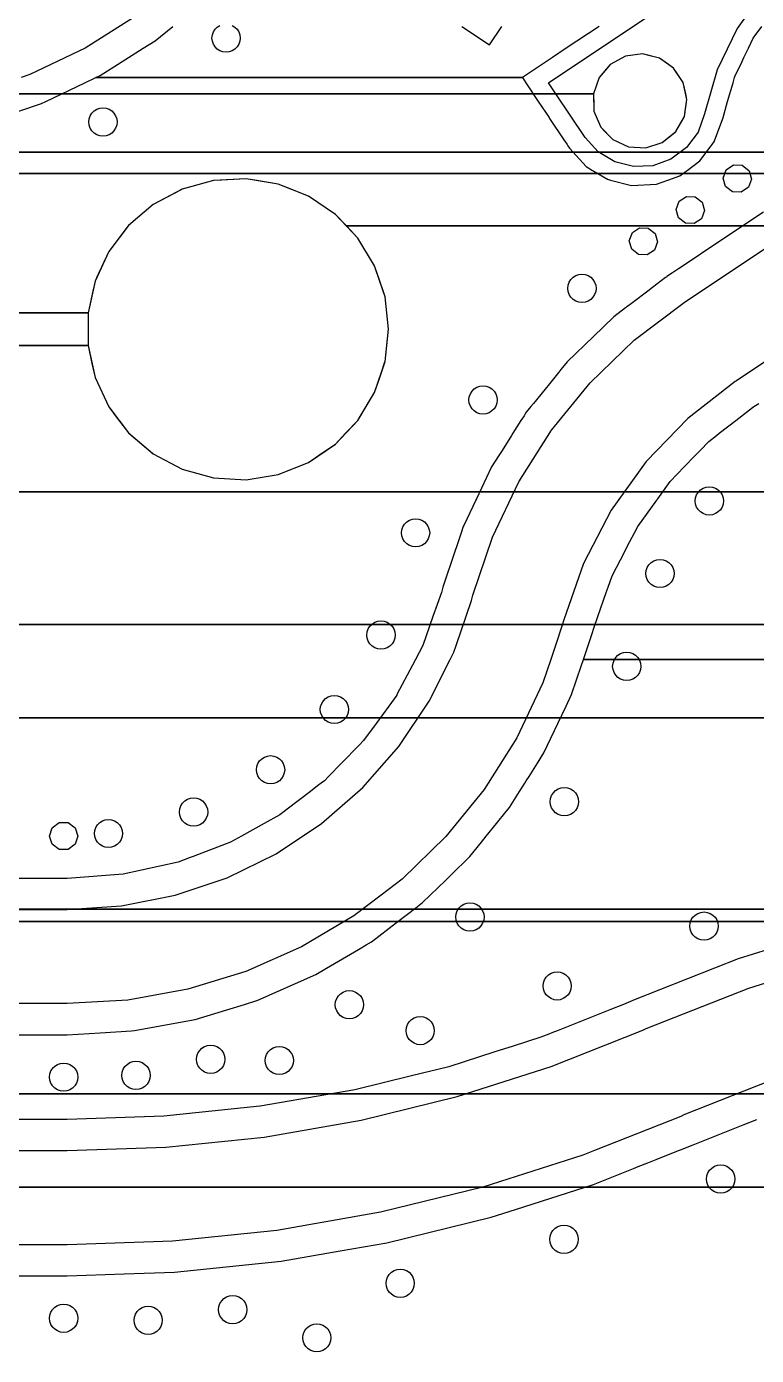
# Model space of a CAD drawing. Extents: x -26490 to 26500, y -26498 to 26498.
# Drawn here: x 8256 to 16007, y -395 to 13714 of the extents above; entities that cross this region are included whole.
import ezdxf

# ---------------------------------------------------------------- set-up
doc = ezdxf.new("R2010")
doc.units = 0
for name, color, linetype in [('L0D0', 1, 'CONTINUOUS'), ('L1D0', 2, 'CONTINUOUS'), ('L2D0', 3, 'CONTINUOUS'), ('L3D0', 4, 'CONTINUOUS')]:
    doc.layers.add(name, color=color, linetype=linetype)

msp = doc.modelspace()

# ---------------------------------------------------------------- linework, layer by layer
at = {"layer": 'L0D0'}
for points in [[(16082.657, 14088.448), (15801.327, 13691.951), (15590.387, 13253.931), (15455.8, 12786.766), (15386.595, 12593.352), (15264.225, 12428.354), (15099.228, 12305.985), (14905.814, 12236.78), (14700.638, 12226.701), (14501.372, 12276.614), (14325.175, 12382.223), (14187.222, 12534.43), (13877.392, 12998.123), (14274.876, 12998.123), (14281.242, 12814.484), (14353.515, 12645.544), (14481.937, 12514.122), (14649.162, 12437.965), (14832.605, 12427.359), (15007.491, 12483.738), (15150.202, 12599.484), (15241.464, 12758.968), (15268.95, 12940.651), (15228.95, 13119.994), (15126.864, 13272.776), (14976.481, 13378.364), (14798.109, 13422.496), (14615.84, 13399.213), (14454.291, 13311.66), (14335.278, 13171.661), (14274.876, 12998.123), (13877.392, 12998.123), (13798.322, 13116.459), (17845.085, 15820.42)], [(9427.548, 13830.765), (8878.558, 13483.31), (8292.122, 13203.654), (8197.325, 13171.639)], [(7971.696, 12747.748), (8416.159, 12897.852), (8460.561, 12919.026), (8875.411, 13116.858), (8990.286, 13171.639), (13520.914, 13171.639), (13557.517, 13116.858), (13689.704, 12919.026), (13804.149, 12747.748), (13809.799, 12739.292), (13970.308, 12499.073), (13971.517, 12497.264), (13995.169, 12461.867), (14003.888, 12448.818), (14020.928, 12423.316), (14198.296, 12227.62), (14267.164, 12186.342), (14280.451, 12178.378), (14424.835, 12091.838), (14458.019, 12083.526), (14681.035, 12027.664), (14944.832, 12040.622), (15064.739, 12083.526), (15193.508, 12129.601), (15259.277, 12178.378), (15270.015, 12186.342), (15405.646, 12286.933), (15525.707, 12448.818), (15535.385, 12461.867), (15561.637, 12497.264), (15562.979, 12499.073), (15648.931, 12739.292), (15651.957, 12747.748), (15701.301, 12919.026), (15758.296, 13116.858), (15774.078, 13171.639), (15777.238, 13182.607), (15850.647, 13335.042), (15874.595, 13384.771), (15922.049, 13483.31), (15973.59, 13590.336), (16062.773, 13716.027)], [(14335.649, 13716.027), (13987.363, 13483.31), (13839.889, 13384.771), (13765.464, 13335.042), (13520.914, 13171.639), (8990.286, 13171.639), (9038.104, 13194.442), (9260.257, 13335.042), (9338.831, 13384.771), (9494.526, 13483.31), (9620.336, 13562.935), (9808.286, 13716.027)], [(12879.632, 13716.027), (13171.639, 13520.914), (13302.009, 13716.027)], [(6500, 4340), (8686.916, 4340), (9265.881, 4377.824), (9835.004, 4490.652), (10384.61, 4676.566), (10905.356, 4932.407), (11388.39, 5253.824), (11825.501, 5635.355), (12209.257, 6070.512), (12533.136, 6551.899), (12753.534, 6994.778), (12791.631, 7071.333), (12816.578, 7143.86), (12980.348, 7619.983), (12995.77, 7676.573), (13203.654, 8292.122), (13483.31, 8878.558), (13830.765, 9427.548), (14241.081, 9931.291), (14708.427, 10382.626), (15226.161, 10775.14), (15240.14, 10784.481), (17290.977, 12154.806)], [(5192.636, 10672.99), (8909.379, 10672.99), (8909.379, 10327.01), (8947.334, 10154.58), (8971.397, 10045.259), (8983.755, 9989.118), (9129.029, 9675.114), (9218.91, 9556.877), (9338.407, 9399.681), (9343.714, 9395.173), (9602.101, 9175.698), (9907.779, 9013.637), (10241.149, 8921.078), (10586.622, 8902.347), (10928.045, 8958.32), (11249.454, 9086.381), (11535.818, 9280.541), (11644.404, 9395.173), (11773.749, 9531.721), (11788.885, 9556.877), (11952.121, 9828.177), (12025.264, 10045.259), (12062.099, 10154.58), (12062.593, 10156.047), (12100, 10500), (12062.593, 10843.953), (11991.628, 11054.571), (11977.043, 11097.857), (11952.121, 11171.823), (11773.749, 11468.279), (11535.818, 11719.459), (11249.454, 11913.619), (10928.045, 12041.68), (10672.794, 12083.526), (10586.622, 12097.653), (10326.065, 12083.526), (10241.149, 12078.922), (9907.779, 11986.363), (9602.101, 11824.302), (9338.407, 11600.319), (9129.029, 11324.886), (9023.994, 11097.857), (9003.968, 11054.571), (8983.755, 11010.882), (8909.379, 10672.99), (5192.636, 10672.99)], [(16081.273, 11743.396), (15458.865, 11327.516), (15377.951, 11273.451), (15177.903, 11139.783), (15115.156, 11097.857), (15056.802, 11058.866), (15050.374, 11054.571), (15042.822, 11049.525), (14904.137, 10944.382), (14853.423, 10905.934), (14693.224, 10784.481), (14625.386, 10733.05), (14617.265, 10726.893), (14493.74, 10633.244), (14275.839, 10422.808), (13998.096, 10154.58), (13930.446, 10071.527), (13909.05, 10045.259), (13807.811, 9920.969), (13762.071, 9864.814), (13638.44, 9713.033), (13610.414, 9678.626), (13562.935, 9620.336), (13546.983, 9595.13), (13538.781, 9582.171), (13522.773, 9556.877), (13506.368, 9530.956), (13420.431, 9395.173), (13405.064, 9370.893), (13306.107, 9214.538), (13270.765, 9158.696), (13194.442, 9038.104), (13032.953, 8699.464), (13027.566, 8688.168), (13026.969, 8686.916), (12897.852, 8416.159), (12894.179, 8405.283), (12871.118, 8336.999), (12824.665, 8199.451), (12804.872, 8140.842), (12677.381, 7763.338), (12661.959, 7706.748), (12571.957, 7451.128), (12463.77, 7143.86), (12385.49, 6994.778), (12352.716, 6932.361), (12189.256, 6621.058), (12186.342, 6615.508), (12102.392, 6500), (11968.16, 6315.308), (11835.497, 6132.776), (11788.849, 6085), (11599.983, 5891.567), (11463.902, 5752.196), (11418.595, 5705.793), (11383.877, 5679.27), (11347.207, 5651.256), (11269.567, 5591.943), (11024.79, 5404.945), (10991.368, 5379.412), (10944.382, 5343.517), (10779.857, 5252.049), (10538.919, 5118.099), (10422.808, 5053.547), (10023.753, 4902.234), (9992.704, 4890.461), (9864.814, 4841.968), (9282.109, 4713.219), (8686.916, 4670), (6500, 4670)], [(18463.327, 11735.456), (15795.71, 9953.011), (15781.731, 9943.671), (15279.202, 9553.157), (14837.519, 9094.951), (14465.716, 8578.425), (14171.399, 8014.143), (13960.586, 7413.648), (13945.165, 7357.058), (13873.243, 7143.86), (13822.95, 6994.778), (13738.651, 6744.891), (13461.148, 6161.462), (13116.555, 5614.972), (12709.714, 5113.099), (12246.342, 4662.896), (12020.878, 4490.652), (11732.951, 4270.689), (11176.755, 3941.99), (10585.571, 3681.418), (9967.706, 3492.635), (9331.843, 3378.293), (8686.916, 3340), (6500, 3340)], [(17532.264, 6994.778), (14170.61, 6994.778), (14220.902, 7143.86), (14263.554, 7270.292), (14278.976, 7326.883), (14322.594, 7451.128), (14412.333, 7706.748), (14432.2, 7763.338), (14474.155, 7882.847), (14608.72, 8140.842), (14639.289, 8199.451), (14711.031, 8336.999), (14746.646, 8405.283), (14949.37, 8686.916), (14950.271, 8688.168), (14958.402, 8699.464), (15090.877, 8883.505), (15239.901, 9038.104), (15356.145, 9158.696), (15409.973, 9214.538), (15499.806, 9307.732), (15581.084, 9370.893), (15612.329, 9395.173), (15787.061, 9530.956), (15820.417, 9556.877), (15852.966, 9582.171), (15869.642, 9595.13), (15965.069, 9669.286), (15979.049, 9678.626), (16030.543, 9713.033)], [(6500, 3010), (8686.916, 3010), (8804.286, 3016.969), (9037.393, 3030.81), (9370.893, 3050.612), (9402.864, 3056.361), (10045.259, 3171.877), (10384.264, 3275.457), (10569.539, 3332.066), (10700.536, 3372.091), (10711.51, 3376.928), (11327.516, 3648.441), (11442.333, 3716.295), (11611.763, 3816.424), (11779.677, 3915.657), (11860.98, 3963.705), (11917.39, 3997.042), (12183.22, 4200.124), (12402.298, 4367.49), (12407.471, 4371.442), (12461.867, 4412.998), (12541.792, 4490.652), (12704.967, 4649.19), (12719.213, 4663.031), (12726.386, 4670), (12770.869, 4713.219), (12953.296, 4890.461), (12962.84, 4902.234), (13085.501, 5053.547), (13137.83, 5118.099), (13246.415, 5252.049), (13349.661, 5379.412), (13370.359, 5404.945), (13384.771, 5422.723), (13491.474, 5591.943), (13528.874, 5651.256), (13546.539, 5679.27), (13563.263, 5705.793), (13592.523, 5752.196), (13680.405, 5891.567), (13750.23, 6002.303), (13789.564, 6085), (13899.109, 6315.308), (13986.956, 6500), (14044.536, 6621.058), (14149.554, 6932.361), (14170.61, 6994.778), (17532.264, 6994.778)], [(16129.875, 3915.657), (15814.159, 3816.424), (15561.014, 3716.295), (14703.032, 3376.928), (14668.982, 3362.018), (14593.626, 3332.066), (14451.203, 3275.457), (13899.978, 3056.361), (13835.694, 3030.81), (13800.871, 3016.969), (13716.027, 2983.246), (13424.375, 2889.97), (13227.383, 2826.968), (12739.292, 2670.867), (12345.46, 2574.176), (11743.396, 2426.361), (10738.232, 2251.782), (10733.05, 2250.882), (9713.033, 2145.262), (8688.168, 2110), (6500, 2110)], [(6500, 1780), (8688.168, 1780), (9735.714, 1816.043), (10778.306, 1924), (11811.013, 2103.362), (12828.949, 2353.28), (13827.3, 2672.572), (14801.345, 3059.727), (14835.395, 3074.637), (15924.395, 3505.381), (17041.604, 3856.532)], [(16258.444, 2562.825), (15236.496, 2158.603), (15202.446, 2143.693), (14287.431, 1780), (14164.492, 1731.135), (13100.636, 1390.894), (12015.91, 1124.579), (10915.445, 933.448), (9804.446, 818.408), (8688.168, 780), (6500, 780)], [(6500, 450), (8688.168, 450), (8890.715, 456.969), (9292.99, 470.81), (9827.128, 489.188), (10960.701, 606.566), (11587.659, 715.457), (12083.526, 801.58), (13190.292, 1073.307), (13449.776, 1156.295), (14275.765, 1420.462), (14700.283, 1589.196), (14751.142, 1609.411), (14852.45, 1649.678), (14941.858, 1685.215), (15180.328, 1780), (15200.292, 1787.935), (15334.809, 1841.402), (15368.859, 1856.311), (15814.159, 2032.446), (15867.605, 2053.586), (16010.229, 2110)]]:
    msp.add_lwpolyline(points, dxfattribs=at)
at = {"layer": 'L1D0'}
for points in [[(-14274.876, 12998.123), (14274.876, 12998.123), (14281.242, 12814.484), (14304.992, 12758.968), (14353.515, 12645.544), (14398.524, 12599.484), (14420.944, 12576.54), (14481.937, 12514.122), (14649.162, 12437.965), (14832.605, 12427.359), (15007.491, 12483.738), (15121.913, 12576.54), (15150.202, 12599.484), (15241.464, 12758.968), (15249.863, 12814.484), (15268.95, 12940.651), (15256.132, 12998.123), (15228.95, 13119.994), (15126.864, 13272.776), (15071.484, 13311.66), (14976.481, 13378.364), (14892.214, 13399.213), (14798.109, 13422.496), (14615.84, 13399.213), (14577.37, 13378.364), (14454.291, 13311.66), (14421.236, 13272.776), (14335.278, 13171.661), (14274.876, 12998.123), (-14274.876, 12998.123)], [(-17898.109, 12154.806), (17898.109, 12154.806), (17941.666, 12045.63), (17959.744, 12000.317), (18078.886, 11884.254), (18234.935, 11826.685), (18400.908, 11837.563), (18548.107, 11915.008), (18651.08, 12045.63), (18692.023, 12206.841), (18663.855, 12370.768), (18571.447, 12509.066), (18464.509, 12576.54), (18430.779, 12597.822), (18419.316, 12599.484), (18266.17, 12621.689), (18187.438, 12599.484), (18106.085, 12576.54), (17978.204, 12470.183), (17904.639, 12321.007), (17898.109, 12154.806), (-17898.109, 12154.806)], [(21321.039, 11596.554), (11652.24, 11596.554), (11535.818, 11719.459), (11249.454, 11913.619), (10928.045, 12041.68), (10586.622, 12097.653), (10241.149, 12078.922), (9907.779, 11986.363), (9602.101, 11824.302), (9338.407, 11600.319), (9335.545, 11596.554), (9129.029, 11324.886), (8983.755, 11010.882), (8960.654, 10905.934), (8909.379, 10672.99), (8909.379, 10327.01), (-8918.814, 10327.01)], [(-8918.814, 10327.01), (8909.379, 10327.01), (8983.755, 9989.118), (9129.029, 9675.114), (9338.407, 9399.681), (9602.101, 9175.698), (9907.779, 9013.637), (10241.149, 8921.078), (10586.622, 8902.347), (10928.045, 8958.32), (11249.454, 9086.381), (11535.818, 9280.541), (11773.749, 9531.721), (11952.121, 9828.177), (12062.593, 10156.047), (12088.518, 10394.428), (12100, 10500), (12062.593, 10843.953), (12041.709, 10905.934), (11952.121, 11171.823), (11773.749, 11468.279), (11652.24, 11596.554), (21321.039, 11596.554)], [(-17097.173, 8774.257), (17097.173, 8774.257)], [(17097.173, 8774.257), (-17097.173, 8774.257)], [(-23080.427, 7364.903), (23080.427, 7364.903)], [(23080.427, 7364.903), (-23080.427, 7364.903)], [(-18098.037, 6373.845), (18098.037, 6373.845), (18100.159, 6190.107), (18168.512, 6019.544), (18293.864, 5885.19), (18459.284, 5805.191), (18642.434, 5790.351), (18818.575, 5842.674), (18963.922, 5955.094), (19058.844, 6112.429), (19090.519, 6293.427), (19074.523, 6373.845), (19059.385, 6449.947), (19054.671, 6473.646), (19008.745, 6545.941), (18956.142, 6628.745), (18808.237, 6737.778), (18630.932, 6786.019), (18448.176, 6766.953), (18284.647, 6683.155), (18162.432, 6545.941), (18126.513, 6449.947), (18098.037, 6373.845), (-18098.037, 6373.845)], [(21184.962, 4213.951), (5050, 4213.951), (5050, 4347.553), (5065.951, 4359.599), (5162.683, 4515.826), (5196.447, 4696.447), (5162.683, 4877.067), (5065.951, 5033.294), (4919.316, 5144.028), (4742.581, 5194.314), (4559.615, 5177.359), (4395.129, 5095.455), (4353.691, 5050), (-4349.064, 5050)], [(24071.485, 2382.514), (5050, 2382.514), (5050, 4213.951), (21184.962, 4213.951)], [(19089.096, 1391.455), (5050, 1391.455), (5050, 2382.514), (24071.485, 2382.514)], [(5050, -1391.455), (5050, 1391.455), (19089.096, 1391.455)]]:
    msp.add_lwpolyline(points, dxfattribs=at)
at = {"layer": 'L2D0'}
for points in [[(-14274.876, 12998.123), (14274.876, 12998.123), (14278.798, 12884.986), (14281.242, 12814.484), (14325.843, 12710.228), (14353.515, 12645.544), (14481.937, 12514.122), (14649.162, 12437.965), (14832.605, 12427.359), (15007.491, 12483.738), (15150.202, 12599.484), (15213.573, 12710.228), (15241.464, 12758.968), (15260.529, 12884.986), (15268.95, 12940.651), (15228.95, 13119.994), (15150.202, 13237.848), (15126.864, 13272.776), (14976.481, 13378.364), (14798.109, 13422.496), (14615.84, 13399.213), (14454.291, 13311.66), (14335.278, 13171.661), (14274.876, 12998.123), (-14274.876, 12998.123)], [(-16845.979, 12380.946), (16845.979, 12380.946)], [(16845.979, 12380.946), (-16845.979, 12380.946)], [(-8918.813, 10672.99), (8909.379, 10672.99), (8909.379, 10327.01), (8983.755, 9989.118), (9129.029, 9675.114), (9338.407, 9399.681), (9593.574, 9182.941), (9602.101, 9175.698), (9907.779, 9013.637), (10241.149, 8921.078), (10586.622, 8902.347), (10928.045, 8958.32), (11249.454, 9086.381), (11391.869, 9182.941), (11535.818, 9280.541), (11773.749, 9531.721), (11952.121, 9828.177), (12006.348, 9989.118), (12062.593, 10156.047), (12100, 10500), (12062.593, 10843.953), (11952.121, 11171.823), (11773.749, 11468.279), (11535.818, 11719.459), (11249.454, 11913.619), (11090.894, 11976.795), (10928.045, 12041.68), (10700.877, 12078.922), (10586.622, 12097.653), (10241.149, 12078.922), (9907.779, 11986.363), (9889.732, 11976.795), (9602.101, 11824.302), (9338.407, 11600.319), (9129.029, 11324.886), (8983.755, 11010.882), (8909.379, 10672.99), (-8918.813, 10672.99)], [(-17097.173, 8774.257), (17097.173, 8774.257)], [(17097.173, 8774.257), (-17097.173, 8774.257)], [(18098.037, 6373.845), (4670, 6373.845), (4670, 7200), (4663.031, 7200), (4667.679, 7262.026), (4644.198, 7364.903), (23080.427, 7364.903)], [(23080.427, 7364.903), (4644.198, 7364.903)], [(4670, 6373.845), (18098.037, 6373.845)], [(24071.485, 2382.514), (5550, 2382.514), (5550, 3010), (7200, 3010), (7200, 3016.969), (7262.026, 3012.321), (7503.233, 3067.375), (7717.497, 3191.08), (7885.778, 3372.444), (7993.125, 3595.353), (8015.677, 3744.973), (8030, 3840), (7993.125, 4084.647), (7885.778, 4307.556), (7851.146, 4344.881), (20123.238, 4344.881)], [(20123.238, 4344.881), (7851.146, 4344.881)], [(19089.096, 1391.455), (8013.201, 1391.455), (7993.125, 1524.647), (7974.389, 1563.552), (7908.311, 1700.765), (7885.778, 1747.556), (7838.026, 1799.021), (7824.257, 1813.86), (7717.497, 1928.92), (7545.516, 2028.213), (7503.233, 2052.625), (7262.026, 2107.679), (7200, 2103.031), (7200, 2110), (5550, 2110), (5550, 2382.514), (24071.485, 2382.514)], [(5550, -450), (5550, 450), (7200, 450), (7200, 456.969), (7262.026, 452.321), (7503.233, 507.375), (7717.497, 631.08), (7881.619, 807.962), (7885.778, 812.444), (7890.766, 822.802), (7993.125, 1035.353), (8007.397, 1130.039), (8019.105, 1207.718), (8030, 1280), (8013.201, 1391.455), (19089.096, 1391.455)]]:
    msp.add_lwpolyline(points, dxfattribs=at)
at = {"layer": 'L3D0'}
msp.add_lwpolyline([(10440.317, 13726.251), (10468.757, 13708.38), (10492.509, 13684.629), (10510.379, 13656.188), (10521.473, 13624.484), (10525.234, 13591.106), (10521.473, 13557.728), (10510.379, 13526.023), (10492.509, 13497.582), (10468.757, 13473.831), (10440.317, 13455.96), (10408.612, 13444.867), (10375.234, 13441.106), (10341.856, 13444.867), (10310.151, 13455.96), (10281.711, 13473.831), (10257.959, 13497.582), (10240.089, 13526.023), (10228.995, 13557.728), (10225.234, 13591.106), (10228.995, 13624.484), (10240.089, 13656.188), (10257.959, 13684.629), (10281.711, 13708.38), (10310.151, 13726.251)], dxfattribs=at)
for points in [[(9066.976, 12550.495), (9033.598, 12554.256), (9001.893, 12565.35), (8973.453, 12583.22), (8949.701, 12606.972), (8931.831, 12635.413), (8920.737, 12667.117), (8916.976, 12700.495), (8920.737, 12733.873), (8931.831, 12765.578), (8949.701, 12794.019), (8973.453, 12817.77), (9001.893, 12835.64), (9033.598, 12846.734), (9066.976, 12850.495), (9100.354, 12846.734), (9132.059, 12835.64), (9160.499, 12817.77), (9184.251, 12794.019), (9202.121, 12765.578), (9213.215, 12733.873), (9216.976, 12700.495), (9213.215, 12667.117), (9202.121, 12635.413), (9184.251, 12606.972), (9160.499, 12583.22), (9132.059, 12565.35), (9100.354, 12554.256)], [(15845.275, 11955.344), (15752.642, 11958.983), (15679.838, 12016.376), (15654.675, 12105.601), (15686.762, 12192.576), (15763.843, 12244.08), (15856.477, 12240.441), (15929.279, 12183.047), (15954.444, 12093.823), (15922.357, 12006.848)], [(15346.393, 11622.002), (15253.76, 11625.641), (15180.957, 11683.034), (15155.793, 11772.259), (15187.88, 11859.233), (15264.962, 11910.738), (15357.595, 11907.099), (15430.398, 11849.705), (15455.562, 11760.48), (15423.475, 11673.506)], [(14847.512, 11288.66), (14754.878, 11292.299), (14682.075, 11349.692), (14656.911, 11438.917), (14688.999, 11525.891), (14766.08, 11577.395), (14858.713, 11573.756), (14931.516, 11516.363), (14956.68, 11427.138), (14924.593, 11340.164)], [(14153.657, 10784.04), (14120.279, 10787.801), (14088.574, 10798.894), (14060.134, 10816.765), (14036.382, 10840.516), (14018.512, 10868.957), (14007.418, 10900.662), (14003.657, 10934.04), (14007.418, 10967.418), (14018.512, 10999.122), (14036.382, 11027.563), (14060.134, 11051.314), (14088.574, 11069.185), (14120.279, 11080.279), (14153.657, 11084.04), (14187.035, 11080.279), (14218.74, 11069.185), (14247.18, 11051.314), (14270.932, 11027.563), (14288.802, 10999.122), (14299.896, 10967.418), (14303.657, 10934.04), (14299.896, 10900.662), (14288.802, 10868.957), (14270.932, 10840.516), (14247.18, 10816.765), (14218.74, 10798.894), (14187.035, 10787.801)], [(13104.089, 9599.501), (13070.711, 9603.262), (13039.006, 9614.355), (13010.565, 9632.226), (12986.814, 9655.977), (12968.943, 9684.418), (12957.85, 9716.123), (12954.089, 9749.501), (12957.85, 9782.879), (12968.943, 9814.583), (12986.814, 9843.024), (13010.565, 9866.775), (13039.006, 9884.646), (13070.711, 9895.74), (13104.089, 9899.501), (13137.467, 9895.74), (13169.171, 9884.646), (13197.612, 9866.775), (13221.363, 9843.024), (13239.234, 9814.583), (13250.328, 9782.879), (13254.089, 9749.501), (13250.328, 9716.123), (13239.234, 9684.418), (13221.363, 9655.977), (13197.612, 9632.226), (13169.171, 9614.355), (13137.467, 9603.262)], [(15507.166, 8527.497), (15473.788, 8531.257), (15442.084, 8542.351), (15413.643, 8560.222), (15389.891, 8583.973), (15372.021, 8612.414), (15360.927, 8644.118), (15357.166, 8677.497), (15360.927, 8710.875), (15372.021, 8742.579), (15389.891, 8771.02), (15413.643, 8794.771), (15442.084, 8812.642), (15473.788, 8823.736), (15507.166, 8827.497), (15540.544, 8823.736), (15572.249, 8812.642), (15600.69, 8794.771), (15624.441, 8771.02), (15642.312, 8742.579), (15653.405, 8710.875), (15657.166, 8677.497), (15653.405, 8644.118), (15642.312, 8612.414), (15624.441, 8583.973), (15600.69, 8560.222), (15572.249, 8542.351), (15540.544, 8531.257)], [(12386.863, 8188.716), (12353.484, 8192.477), (12321.78, 8203.571), (12293.339, 8221.441), (12269.588, 8245.193), (12251.717, 8273.634), (12240.623, 8305.338), (12236.863, 8338.716), (12240.623, 8372.094), (12251.717, 8403.799), (12269.588, 8432.24), (12293.339, 8455.991), (12321.78, 8473.861), (12353.484, 8484.955), (12386.863, 8488.716), (12420.241, 8484.955), (12451.945, 8473.861), (12480.386, 8455.991), (12504.137, 8432.24), (12522.008, 8403.799), (12533.102, 8372.094), (12536.863, 8338.716), (12533.102, 8305.338), (12522.008, 8273.634), (12504.137, 8245.193), (12480.386, 8221.441), (12451.945, 8203.571), (12420.241, 8192.477)], [(14982.521, 7756.821), (14949.143, 7760.582), (14917.438, 7771.676), (14888.997, 7789.547), (14865.246, 7813.298), (14847.375, 7841.739), (14836.282, 7873.443), (14832.521, 7906.821), (14836.282, 7940.199), (14847.375, 7971.904), (14865.246, 8000.345), (14888.997, 8024.096), (14917.438, 8041.967), (14949.143, 8053.061), (14982.521, 8056.821), (15015.899, 8053.061), (15047.603, 8041.967), (15076.044, 8024.096), (15099.795, 8000.345), (15117.666, 7971.904), (15128.76, 7940.199), (15132.521, 7906.821), (15128.76, 7873.443), (15117.666, 7841.739), (15099.795, 7813.298), (15076.044, 7789.547), (15047.603, 7771.676), (15015.899, 7760.582)], [(12019.748, 7103.402), (11986.37, 7107.162), (11954.665, 7118.256), (11926.224, 7136.127), (11902.473, 7159.878), (11884.602, 7188.319), (11873.508, 7220.023), (11869.748, 7253.402), (11873.508, 7286.78), (11884.602, 7318.484), (11902.473, 7346.925), (11926.224, 7370.676), (11954.665, 7388.547), (11986.37, 7399.641), (12019.748, 7403.402), (12053.126, 7399.641), (12084.83, 7388.547), (12113.271, 7370.676), (12137.022, 7346.925), (12154.893, 7318.484), (12165.987, 7286.78), (12169.748, 7253.402), (12165.987, 7220.023), (12154.893, 7188.319), (12137.022, 7159.878), (12113.271, 7136.127), (12084.83, 7118.256), (12053.126, 7107.162)], [(14630.05, 6771.295), (14596.672, 6775.056), (14564.968, 6786.149), (14536.527, 6804.02), (14512.775, 6827.771), (14494.905, 6856.212), (14483.811, 6887.917), (14480.05, 6921.295), (14483.811, 6954.673), (14494.905, 6986.377), (14512.775, 7014.818), (14536.527, 7038.57), (14564.968, 7056.44), (14596.672, 7067.534), (14630.05, 7071.295), (14663.428, 7067.534), (14695.133, 7056.44), (14723.574, 7038.57), (14747.325, 7014.818), (14765.196, 6986.377), (14776.289, 6954.673), (14780.05, 6921.295), (14776.289, 6887.917), (14765.196, 6856.212), (14747.325, 6827.771), (14723.574, 6804.02), (14695.133, 6786.149), (14663.428, 6775.056)], [(11525.021, 6313.187), (11491.643, 6316.948), (11459.939, 6328.042), (11431.498, 6345.912), (11407.747, 6369.663), (11389.876, 6398.104), (11378.782, 6429.809), (11375.021, 6463.187), (11378.782, 6496.565), (11389.876, 6528.269), (11407.747, 6556.71), (11431.498, 6580.462), (11459.939, 6598.332), (11491.643, 6609.426), (11525.021, 6613.187), (11558.4, 6609.426), (11590.104, 6598.332), (11618.545, 6580.462), (11642.296, 6556.71), (11660.167, 6528.269), (11671.261, 6496.565), (11675.021, 6463.187), (11671.261, 6429.809), (11660.167, 6398.104), (11642.296, 6369.663), (11618.545, 6345.912), (11590.104, 6328.042), (11558.4, 6316.948)], [(10847.143, 5673.129), (10813.765, 5676.89), (10782.06, 5687.984), (10753.619, 5705.855), (10729.868, 5729.606), (10711.997, 5758.047), (10700.904, 5789.751), (10697.143, 5823.129), (10700.904, 5856.507), (10711.997, 5888.212), (10729.868, 5916.653), (10753.619, 5940.404), (10782.06, 5958.275), (10813.765, 5969.369), (10847.143, 5973.129), (10880.521, 5969.369), (10912.225, 5958.275), (10940.666, 5940.404), (10964.417, 5916.653), (10982.288, 5888.212), (10993.382, 5856.507), (10997.143, 5823.129), (10993.382, 5789.751), (10982.288, 5758.047), (10964.417, 5729.606), (10940.666, 5705.855), (10912.225, 5687.984), (10880.521, 5676.89)], [(10029.857, 5224.534), (9996.479, 5228.295), (9964.775, 5239.389), (9936.334, 5257.259), (9912.583, 5281.01), (9894.712, 5309.451), (9883.618, 5341.156), (9879.857, 5374.534), (9883.618, 5407.912), (9894.712, 5439.616), (9912.583, 5468.057), (9936.334, 5491.809), (9964.775, 5509.679), (9996.479, 5520.773), (10029.857, 5524.534), (10063.236, 5520.773), (10094.94, 5509.679), (10123.381, 5491.809), (10147.132, 5468.057), (10165.003, 5439.616), (10176.097, 5407.912), (10179.857, 5374.534), (10176.097, 5341.156), (10165.003, 5309.451), (10147.132, 5281.01), (10123.381, 5257.259), (10094.94, 5239.389), (10063.236, 5228.295)], [(13967.415, 5334.061), (13934.037, 5337.822), (13902.332, 5348.916), (13873.892, 5366.786), (13850.14, 5390.538), (13832.27, 5418.978), (13821.176, 5450.683), (13817.415, 5484.061), (13821.176, 5517.439), (13832.27, 5549.144), (13850.14, 5577.584), (13873.892, 5601.336), (13902.332, 5619.206), (13934.037, 5630.3), (13967.415, 5634.061), (14000.793, 5630.3), (14032.498, 5619.206), (14060.939, 5601.336), (14084.69, 5577.584), (14102.56, 5549.144), (14113.654, 5517.439), (14117.415, 5484.061), (14113.654, 5450.683), (14102.56, 5418.978), (14084.69, 5390.538), (14060.939, 5366.786), (14032.498, 5348.916), (14000.793, 5337.822)], [(8603.647, 4977.342), (8528.647, 5031.832), (8500, 5120), (8528.647, 5208.168), (8603.647, 5262.658), (8696.353, 5262.658), (8771.353, 5208.168), (8800, 5120), (8771.353, 5031.832), (8696.353, 4977.342)], [(9125.908, 4996.35), (9092.53, 5000.111), (9060.825, 5011.204), (9032.384, 5029.075), (9008.633, 5052.826), (8990.762, 5081.267), (8979.668, 5112.972), (8975.908, 5146.35), (8979.668, 5179.728), (8990.762, 5211.432), (9008.633, 5239.873), (9032.384, 5263.625), (9060.825, 5281.495), (9092.53, 5292.589), (9125.908, 5296.35), (9159.286, 5292.589), (9190.99, 5281.495), (9219.431, 5263.625), (9243.182, 5239.873), (9261.053, 5211.432), (9272.147, 5179.728), (9275.908, 5146.35), (9272.147, 5112.972), (9261.053, 5081.267), (9243.182, 5052.826), (9219.431, 5029.075), (9190.99, 5011.204), (9159.286, 5000.111)], [(12964.012, 4110.171), (12930.634, 4113.931), (12898.929, 4125.025), (12870.488, 4142.896), (12846.737, 4166.647), (12828.866, 4195.088), (12817.772, 4226.792), (12814.012, 4260.171), (12817.772, 4293.549), (12828.866, 4325.253), (12846.737, 4353.694), (12870.488, 4377.445), (12898.929, 4395.316), (12930.634, 4406.41), (12964.012, 4410.171), (12997.39, 4406.41), (13029.094, 4395.316), (13057.535, 4377.445), (13081.286, 4353.694), (13099.157, 4325.253), (13110.251, 4293.549), (13114.012, 4260.171), (13110.251, 4226.792), (13099.157, 4195.088), (13081.286, 4166.647), (13057.535, 4142.896), (13029.094, 4125.025), (12997.39, 4113.931)], [(15450.091, 4013.211), (15416.713, 4016.972), (15385.008, 4028.066), (15356.567, 4045.936), (15332.816, 4069.688), (15314.946, 4098.128), (15303.852, 4129.833), (15300.091, 4163.211), (15303.852, 4196.589), (15314.946, 4228.294), (15332.816, 4256.734), (15356.567, 4280.486), (15385.008, 4298.356), (15416.713, 4309.45), (15450.091, 4313.211), (15483.469, 4309.45), (15515.174, 4298.356), (15543.614, 4280.486), (15567.366, 4256.734), (15585.236, 4228.294), (15596.33, 4196.589), (15600.091, 4163.211), (15596.33, 4129.833), (15585.236, 4098.128), (15567.366, 4069.688), (15543.614, 4045.936), (15515.174, 4028.066), (15483.469, 4016.972)], [(13890.637, 3378.23), (13857.259, 3381.991), (13825.554, 3393.085), (13797.113, 3410.956), (13773.362, 3434.707), (13755.492, 3463.148), (13744.398, 3494.852), (13740.637, 3528.23), (13744.398, 3561.608), (13755.492, 3593.313), (13773.362, 3621.754), (13797.113, 3645.505), (13825.554, 3663.376), (13857.259, 3674.469), (13890.637, 3678.23), (13924.015, 3674.469), (13955.719, 3663.376), (13984.16, 3645.505), (14007.912, 3621.754), (14025.782, 3593.313), (14036.876, 3561.608), (14040.637, 3528.23), (14036.876, 3494.852), (14025.782, 3463.148), (14007.912, 3434.707), (13984.16, 3410.956), (13955.719, 3393.085), (13924.015, 3381.991)], [(11684.593, 3178.605), (11651.215, 3182.366), (11619.51, 3193.46), (11591.069, 3211.33), (11567.318, 3235.082), (11549.448, 3263.523), (11538.354, 3295.227), (11534.593, 3328.605), (11538.354, 3361.983), (11549.448, 3393.688), (11567.318, 3422.129), (11591.069, 3445.88), (11619.51, 3463.75), (11651.215, 3474.844), (11684.593, 3478.605), (11717.971, 3474.844), (11749.676, 3463.75), (11778.116, 3445.88), (11801.868, 3422.129), (11819.738, 3393.688), (11830.832, 3361.983), (11834.593, 3328.605), (11830.832, 3295.227), (11819.738, 3263.523), (11801.868, 3235.082), (11778.116, 3211.33), (11749.676, 3193.46), (11717.971, 3182.366)], [(12436.139, 2904.138), (12402.761, 2907.899), (12371.057, 2918.993), (12342.616, 2936.863), (12318.864, 2960.615), (12300.994, 2989.056), (12289.9, 3020.76), (12286.139, 3054.138), (12289.9, 3087.516), (12300.994, 3119.221), (12318.864, 3147.662), (12342.616, 3171.413), (12371.057, 3189.283), (12402.761, 3200.377), (12436.139, 3204.138), (12469.517, 3200.377), (12501.222, 3189.283), (12529.663, 3171.413), (12553.414, 3147.662), (12571.284, 3119.221), (12582.378, 3087.516), (12586.139, 3054.138), (12582.378, 3020.76), (12571.284, 2989.056), (12553.414, 2960.615), (12529.663, 2936.863), (12501.222, 2918.993), (12469.517, 2907.899)], [(10211.724, 2599.482), (10178.346, 2603.243), (10146.642, 2614.336), (10118.201, 2632.207), (10094.449, 2655.958), (10076.579, 2684.399), (10065.485, 2716.104), (10061.724, 2749.482), (10065.485, 2782.86), (10076.579, 2814.564), (10094.449, 2843.005), (10118.201, 2866.756), (10146.642, 2884.627), (10178.346, 2895.721), (10211.724, 2899.482), (10245.102, 2895.721), (10276.807, 2884.627), (10305.248, 2866.756), (10328.999, 2843.005), (10346.869, 2814.564), (10357.963, 2782.86), (10361.724, 2749.482), (10357.963, 2716.104), (10346.869, 2684.399), (10328.999, 2655.958), (10305.248, 2632.207), (10276.807, 2614.336), (10245.102, 2603.243)], [(10939.697, 2586.353), (10906.319, 2590.114), (10874.614, 2601.208), (10846.173, 2619.078), (10822.422, 2642.83), (10804.551, 2671.271), (10793.458, 2702.975), (10789.697, 2736.353), (10793.458, 2769.731), (10804.551, 2801.436), (10822.422, 2829.877), (10846.173, 2853.628), (10874.614, 2871.498), (10906.319, 2882.592), (10939.697, 2886.353), (10973.075, 2882.592), (11004.779, 2871.498), (11033.22, 2853.628), (11056.972, 2829.877), (11074.842, 2801.436), (11085.936, 2769.731), (11089.697, 2736.353), (11085.936, 2702.975), (11074.842, 2671.271), (11056.972, 2642.83), (11033.22, 2619.078), (11004.779, 2601.208), (10973.075, 2590.114)], [(8650, 2410), (8616.622, 2413.761), (8606.388, 2417.342), (8603.647, 2417.342), (8601.1, 2419.192), (8584.917, 2424.855), (8556.477, 2442.725), (8532.725, 2466.477), (8529.959, 2470.879), (8528.647, 2471.832), (8527.883, 2474.183), (8514.855, 2494.917), (8503.761, 2526.622), (8500, 2560), (8503.761, 2593.378), (8514.855, 2625.083), (8527.883, 2645.817), (8528.647, 2648.168), (8529.959, 2649.121), (8532.725, 2653.523), (8556.477, 2677.275), (8584.917, 2695.145), (8601.1, 2700.808), (8603.647, 2702.658), (8606.388, 2702.658), (8616.622, 2706.239), (8650, 2710), (8683.378, 2706.239), (8693.612, 2702.658), (8696.353, 2702.658), (8698.9, 2700.808), (8715.083, 2695.145), (8743.523, 2677.275), (8767.275, 2653.523), (8770.041, 2649.121), (8771.353, 2648.168), (8772.117, 2645.817), (8785.145, 2625.083), (8796.239, 2593.378), (8800, 2560), (8796.239, 2526.622), (8785.145, 2494.917), (8772.117, 2474.183), (8771.353, 2471.832), (8770.041, 2470.879), (8767.275, 2466.477), (8743.523, 2442.725), (8715.083, 2424.855), (8698.9, 2419.192), (8696.353, 2417.342), (8693.612, 2417.342), (8683.378, 2413.761)], [(9418.057, 2428.432), (9384.679, 2432.192), (9352.974, 2443.286), (9324.533, 2461.157), (9300.782, 2484.908), (9282.912, 2513.349), (9271.818, 2545.053), (9268.057, 2578.432), (9271.818, 2611.81), (9282.912, 2643.514), (9300.782, 2671.955), (9324.533, 2695.706), (9352.974, 2713.577), (9384.679, 2724.671), (9418.057, 2728.432), (9451.435, 2724.671), (9483.139, 2713.577), (9511.58, 2695.706), (9535.332, 2671.955), (9553.202, 2643.514), (9564.296, 2611.81), (9568.057, 2578.432), (9564.296, 2545.053), (9553.202, 2513.349), (9535.332, 2484.908), (9511.58, 2461.157), (9483.139, 2443.286), (9451.435, 2432.192)], [(15626.929, 1327.793), (15593.551, 1331.554), (15561.846, 1342.648), (15533.405, 1360.519), (15509.654, 1384.27), (15491.784, 1412.711), (15480.69, 1444.415), (15476.929, 1477.793), (15480.69, 1511.171), (15491.784, 1542.876), (15509.654, 1571.317), (15533.405, 1595.068), (15561.846, 1612.939), (15593.551, 1624.032), (15626.929, 1627.793), (15660.307, 1624.032), (15692.011, 1612.939), (15720.452, 1595.068), (15744.204, 1571.317), (15762.074, 1542.876), (15773.168, 1511.171), (15776.929, 1477.793), (15773.168, 1444.415), (15762.074, 1412.711), (15744.204, 1384.27), (15720.452, 1360.519), (15692.011, 1342.648), (15660.307, 1331.554)], [(13963.011, 687.97), (13929.633, 691.731), (13897.928, 702.824), (13869.488, 720.695), (13845.736, 744.446), (13827.866, 772.887), (13816.772, 804.592), (13813.011, 837.97), (13816.772, 871.348), (13827.866, 903.052), (13845.736, 931.493), (13869.488, 955.244), (13897.928, 973.115), (13929.633, 984.209), (13963.011, 987.97), (13996.389, 984.209), (14028.094, 973.115), (14056.534, 955.244), (14080.286, 931.493), (14098.156, 903.052), (14109.25, 871.348), (14113.011, 837.97), (14109.25, 804.592), (14098.156, 772.887), (14080.286, 744.446), (14056.534, 720.695), (14028.094, 702.824), (13996.389, 691.731)], [(12223.907, 221.286), (12190.529, 225.046), (12158.824, 236.14), (12130.384, 254.011), (12106.632, 277.762), (12088.762, 306.203), (12077.668, 337.908), (12073.907, 371.286), (12077.668, 404.664), (12088.762, 436.368), (12106.632, 464.809), (12130.384, 488.56), (12158.824, 506.431), (12190.529, 517.525), (12223.907, 521.286), (12257.285, 517.525), (12288.99, 506.431), (12317.431, 488.56), (12341.182, 464.809), (12359.052, 436.368), (12370.146, 404.664), (12373.907, 371.286), (12370.146, 337.908), (12359.052, 306.203), (12341.182, 277.762), (12317.431, 254.011), (12288.99, 236.14), (12257.285, 225.046)], [(8650, -150), (8616.622, -146.239), (8606.388, -142.658), (8603.647, -142.658), (8601.1, -140.808), (8584.917, -135.145), (8556.477, -117.275), (8532.725, -93.523), (8529.959, -89.121), (8528.647, -88.168), (8527.883, -85.817), (8514.855, -65.083), (8503.761, -33.378), (8500, 0), (8503.761, 33.378), (8514.855, 65.083), (8527.883, 85.817), (8528.647, 88.168), (8529.959, 89.121), (8532.725, 93.523), (8556.477, 117.275), (8584.917, 135.145), (8601.1, 140.808), (8603.647, 142.658), (8606.388, 142.658), (8616.622, 146.239), (8650, 150), (8683.378, 146.239), (8693.612, 142.658), (8696.353, 142.658), (8698.9, 140.808), (8715.083, 135.145), (8743.523, 117.275), (8767.275, 93.523), (8770.041, 89.121), (8771.353, 88.168), (8772.117, 85.817), (8785.145, 65.083), (8796.239, 33.378), (8800, 0), (8796.239, -33.378), (8785.145, -65.083), (8772.117, -85.817), (8771.353, -88.168), (8770.041, -89.121), (8767.275, -93.523), (8743.523, -117.275), (8715.083, -135.145), (8698.9, -140.808), (8696.353, -142.658), (8693.612, -142.658), (8683.378, -146.239)], [(10445.234, -59.067), (10411.855, -55.306), (10380.151, -44.212), (10351.71, -26.341), (10327.959, -2.59), (10310.088, 25.851), (10298.994, 57.555), (10295.234, 90.933), (10298.994, 124.311), (10310.088, 156.016), (10327.959, 184.457), (10351.71, 208.208), (10380.151, 226.079), (10411.855, 237.172), (10445.234, 240.933), (10478.612, 237.172), (10510.316, 226.079), (10538.757, 208.208), (10562.508, 184.457), (10580.379, 156.016), (10591.473, 124.311), (10595.234, 90.933), (10591.473, 57.555), (10580.379, 25.851), (10562.508, -2.59), (10538.757, -26.341), (10510.316, -44.212), (10478.612, -55.306)], [(9547.268, -171.694), (9513.89, -167.934), (9482.185, -156.84), (9453.744, -138.969), (9429.993, -115.218), (9412.122, -86.777), (9401.028, -55.073), (9397.268, -21.694), (9401.028, 11.684), (9412.122, 43.388), (9429.993, 71.829), (9453.744, 95.58), (9482.185, 113.451), (9513.89, 124.545), (9547.268, 128.306), (9580.646, 124.545), (9612.35, 113.451), (9640.791, 95.58), (9664.542, 71.829), (9682.413, 43.388), (9693.507, 11.684), (9697.268, -21.694), (9693.507, -55.073), (9682.413, -86.777), (9664.542, -115.218), (9640.791, -138.969), (9612.35, -156.84), (9580.646, -167.934)], [(11338.28, -357.573), (11304.902, -353.812), (11273.198, -342.718), (11244.757, -324.847), (11221.005, -301.096), (11203.135, -272.655), (11192.041, -240.951), (11188.28, -207.573), (11192.041, -174.194), (11203.135, -142.49), (11221.005, -114.049), (11244.757, -90.298), (11273.198, -72.427), (11304.902, -61.333), (11338.28, -57.573), (11371.658, -61.333), (11403.363, -72.427), (11431.804, -90.298), (11455.555, -114.049), (11473.426, -142.49), (11484.519, -174.194), (11488.28, -207.573), (11484.519, -240.951), (11473.426, -272.655), (11455.555, -301.096), (11431.804, -324.847), (11403.363, -342.718), (11371.658, -353.812)]]:
    msp.add_lwpolyline(points, close=True, dxfattribs=at)

doc.saveas('drawing.dxf')
